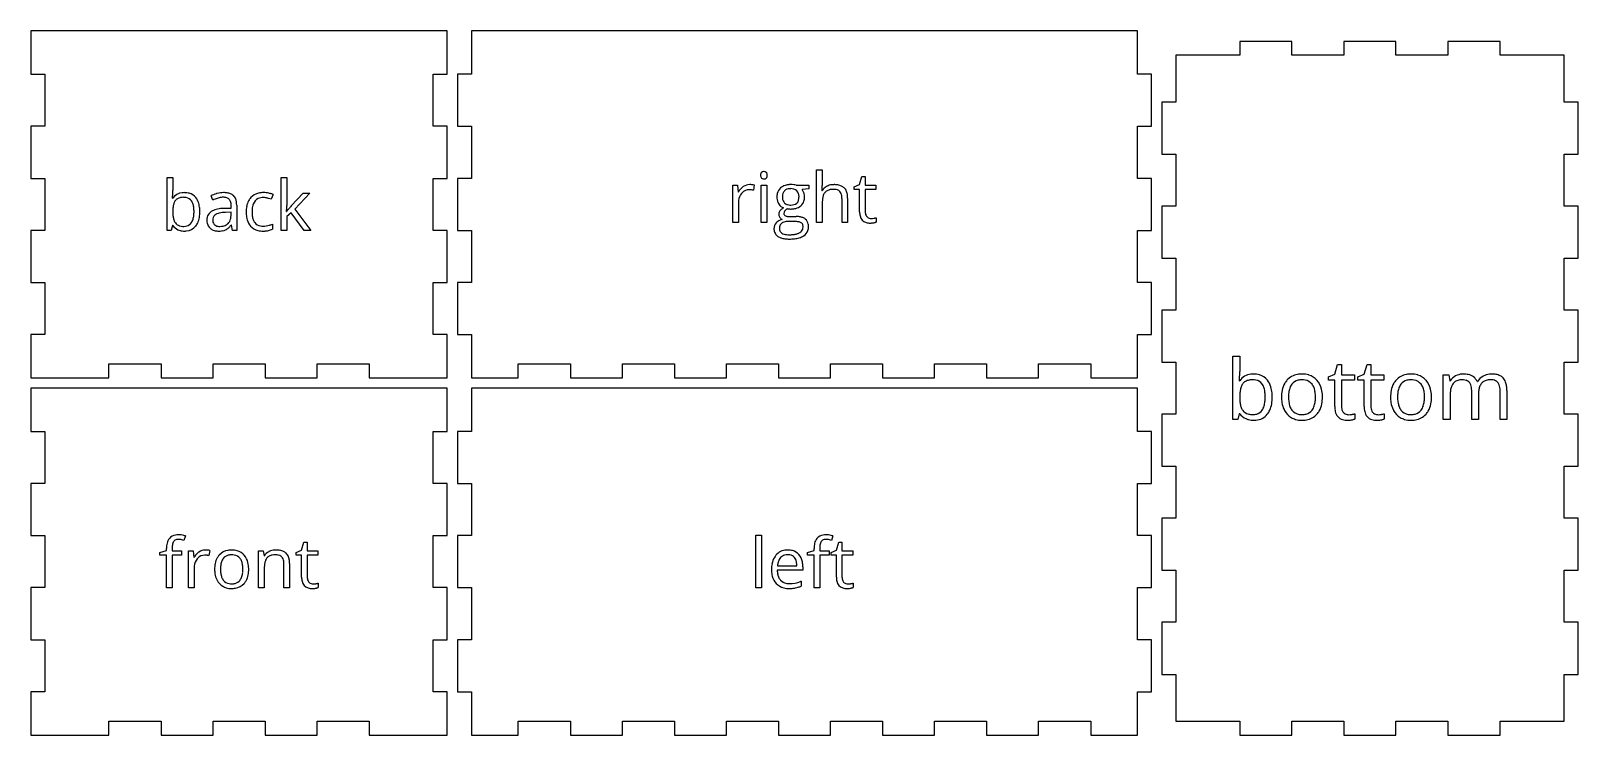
# Model space of a CAD drawing. Header units: millimetres. Extents: x 0 to 446, y 3 to 206.
import ezdxf

# ---------------------------------------------------------------- set-up
doc = ezdxf.new("R2010")
doc.units = ezdxf.units.MM

msp = doc.modelspace()

# ---------------------------------------------------------------- linework, layer by layer
at = {"layer": 'back_labelLayer'}
for p, q in [((39.27, 148.5), (39.27, 163.7)), ((39.27, 163.7), (40.89, 163.7)), ((40.89, 163.7), (40.89, 160)), ((72.17, 148.5), (72.17, 163.7)), ((72.17, 163.7), (73.77, 163.7)), ((73.77, 163.7), (73.77, 155.64)), ((40.81, 157.78), (40.89, 157.78)), ((52.42, 157.22), (51.92, 158.46)), ((69.79, 158.84), (69.29, 157.46)), ((75.05, 155.54), (78.51, 159.2)), ((80.43, 159.2), (76.09, 154.64)), ((78.51, 159.2), (80.43, 159.2)), ((55.91, 154.86), (57.72, 154.92)), ((57.69, 153.76), (56.06, 153.7)), ((57.69, 152.8), (57.69, 153.76)), ((57.72, 154.92), (57.72, 155.58)), ((59.31, 155.8), (59.31, 148.5)), ((73.69, 153.98), (73.77, 153.98)), ((74.99, 153.56), (73.77, 152.5)), ((73.77, 152.5), (73.77, 148.5)), ((78.77, 148.5), (74.99, 153.56)), ((76.09, 154.64), (80.73, 148.5)), ((40.43, 148.5), (39.27, 148.5)), ((40.77, 149.88), (40.43, 148.5)), ((40.89, 149.88), (40.77, 149.88)), ((57.78, 150.02), (57.71, 150.02)), ((58.11, 148.5), (57.78, 150.02)), ((59.31, 148.5), (58.11, 148.5)), ((69.63, 150.3), (69.63, 148.86)), ((73.77, 148.5), (72.17, 148.5)), ((80.73, 148.5), (78.77, 148.5))]:
    msp.add_line(p, q, dxfattribs=at)
for centre, radius, start, end in [((20.66, 159.37), 20.22, 355.4715, 355.653), ((16.5, 159.66), 24.39, 355.7239, 358.1259), ((7.09, 159.98), 33.8, 358.1123, 0.0484), ((43.91, 155.67), 3.69, 95.1835, 145.1109), ((46.01, 154.64), 5.07, 160.8926, 171.2334), ((43.85, 155.41), 2.78, 143.3382, 161.256), ((43.33, 155.75), 2.16, 120.1403, 142.4249), ((43.64, 155.17), 2.82, 100.4469, 119.6701), ((43.98, 153.47), 4.56, 89.5731, 100.7324), ((44.24, 153.84), 5.54, 89.8744, 96.8145), ((44.04, 154.27), 3.75, 78.6781, 90.375), ((44.3, 154.42), 4.95, 74.2393, 90.5624), ((44.36, 155.62), 2.36, 35.5408, 79.8011), ((44.62, 155.63), 3.71, 38.5631, 74.067), ((44.09, 155.43), 2.69, 32.7035, 35.5241), ((43.37, 155.02), 3.52, 15.7779, 32.0151), ((43.78, 154.97), 4.78, 16.4709, 38.4075), ((41.35, 154.21), 7.32, 5.1338, 16.7973), ((55.47, 151.88), 7.47, 106.3569, 118.335), ((57.18, 147.46), 10.86, 112.2122, 115.9641), ((56.11, 150.15), 7.97, 103.6226, 112.432), ((55.79, 150.9), 8.51, 104.5162, 106.549), ((55.56, 151.87), 7.51, 90.0715, 104.6521), ((55.49, 152.76), 5.28, 90.4485, 103.7666), ((55.46, 154.04), 4.01, 83.6506, 90.1753), ((55.59, 152.53), 6.85, 81.568, 90.3249), ((55.63, 155.38), 2.65, 70.5716, 83.9929), ((55.97, 156.32), 1.65, 42.7296, 71.038), ((55.98, 155.11), 4.24, 68.2273, 81.7494), ((55.83, 156.24), 1.81, 20.4094, 41.4479), ((54.83, 155.86), 2.88, 7.8273, 20.6042), ((56.53, 156.48), 2.76, 47.8683, 68.2934), ((53.07, 155.61), 4.66, 359.6933, 8.0036), ((56.62, 156.66), 2.57, 19.2331, 46.6741), ((55.13, 156.11), 4.16, 6.3379, 19.6815), ((52.93, 155.83), 6.38, 359.8027, 6.6584), ((67.88, 154.42), 5.78, 153.0875, 170.1051), ((66.7, 154.98), 4.47, 138.655, 152.6853), ((66.48, 155.14), 4.2, 101.4913, 138.3134), ((66.66, 155.21), 2.72, 114.4266, 161.6633), ((66.91, 154.37), 3.6, 88.7194, 112.5668), ((66.99, 153.04), 6.36, 89.5892, 102.1788), ((66.99, 154.37), 3.59, 87.675, 89.9749), ((67.02, 152.08), 7.32, 77.7702, 89.9475), ((66.93, 153.32), 4.65, 81.691, 87.5079), ((66.64, 151.29), 6.7, 77.2999, 81.7345), ((66.24, 149.41), 8.61, 74.7801, 77.4498), ((66.62, 150.76), 7.21, 68.3294, 74.8831), ((66.89, 151.32), 8.09, 74.6797, 77.9578), ((67.63, 154.03), 5.28, 70.0945, 74.7387), ((68.35, 155.98), 3.21, 63.5034, 70.1861), ((68.69, 156.69), 2.41, 62.9282, 63.1884), ((53.38, 153.87), 12.49, 177.6177, 180.0426), ((51.61, 153.82), 10.72, 179.7763, 185.7075), ((49.62, 154.06), 8.73, 171.0668, 177.8457), ((47.38, 153.38), 6.47, 185.5925, 194.2051), ((44.67, 152.68), 3.67, 193.943, 208.0218), ((43.17, 152.79), 3.72, 326.7105, 343.6662), ((41, 153.46), 5.99, 343.4171, 353.6369), ((41.04, 154.33), 5.95, 6.1649, 16.0397), ((37.43, 153.92), 9.58, 359.7681, 6.3095), ((37.72, 153.85), 9.29, 353.4935, 0.2206), ((42.5, 153.24), 6.14, 335.8306, 350.8255), ((39.19, 153.81), 9.5, 350.6563, 0.338), ((38.29, 153.88), 10.41, 359.8779, 5.4094), ((53.53, 151.57), 2.81, 115.4905, 182.3568), ((54.93, 149), 5.74, 101.3568, 117.0799), ((54.98, 151.45), 2.56, 171.2122, 180.2058), ((54.17, 151.61), 1.73, 120.9734, 172.418), ((54.58, 150.98), 2.49, 113.5886, 121.6805), ((55.18, 149.54), 4.05, 102.7996, 113.2433), ((56.06, 143.73), 11.13, 92.4696, 101.7065), ((55.91, 146.44), 7.23, 96.3545, 102.9953), ((56.45, 141.8), 11.9, 91.8565, 96.4478), ((56.38, 139.03), 15.83, 91.7164, 92.9096), ((54.93, 152.42), 2.71, 314.1892, 347.427), ((53.57, 152.76), 4.12, 346.9178, 0.2824), ((52.52, 152.8), 5.16, 359.8175, 359.9994), ((71, 153.84), 8.94, 169.8978, 180.3689), ((71.85, 153.77), 9.8, 179.9388, 183.9815), ((69.21, 153.54), 7.15, 183.5914, 196.3539), ((72.69, 153.83), 8.96, 174.531, 180.155), ((71.58, 153.76), 7.85, 179.7041, 188.0744), ((69.19, 154.22), 5.44, 160.1418, 175.1368), ((68.75, 153.35), 4.99, 187.9315, 200.3885), ((21.08, 157.67), 52.74, 356.0329, 356.6443), ((6.48, 158.65), 67.38, 356.0205, 356.0551), ((41.98, 156.45), 31.8, 356.6325, 357.491), ((54.56, 155.89), 19.21, 357.5042, 358.3307), ((62.97, 155.66), 10.8, 358.2739, 359.8927), ((81.6, 148.43), 9.6, 142.3234, 144.7075), ((86.71, 144.49), 16.05, 140.4331, 142.3366), ((93.37, 139.01), 24.68, 139.2799, 140.4703), ((101.07, 132.39), 34.83, 138.3418, 139.2877), ((43.81, 151.97), 3.59, 215.585, 245.8362), ((43.58, 152.12), 2.44, 208.5536, 217.5605), ((43.49, 152.09), 2.35, 218.169, 253.8047), ((44.08, 152.6), 4.28, 245.9802, 255.5456), ((43.93, 153.43), 3.77, 253.1382, 266.8483), ((44.22, 153.22), 4.92, 255.7755, 270.3185), ((44.05, 154.87), 5.21, 266.3776, 270.0511), ((44.09, 152.89), 3.23, 269.3869, 285.8631), ((44.26, 153.8), 5.5, 269.9226, 275.5482), ((44.52, 152.16), 3.84, 274.064, 321.4081), ((44.33, 152.03), 2.33, 286.0163, 326.8497), ((43.96, 152.61), 4.56, 321.3161, 335.5436), ((54.8, 151.43), 4.08, 179.5457, 192.6949), ((53.43, 151.09), 2.66, 192.0828, 227.4521), ((53.5, 151.19), 2.79, 227.7689, 237.805), ((53.74, 151.63), 3.29, 238.3273, 258.9184), ((54.74, 151.42), 2.32, 179.5266, 192.7787), ((53.95, 151.23), 1.51, 192.3264, 222.058), ((53.9, 151.2), 1.44, 222.5805, 229.2546), ((54.09, 151.45), 1.76, 229.7837, 254.2724), ((54.09, 153.28), 4.97, 258.672, 270.4048), ((54.36, 152.32), 2.68, 253.9397, 266.4534), ((54.13, 155.6), 7.3, 269.9539, 273.1491), ((54.44, 153.29), 3.65, 266.0782, 270.0591), ((54.48, 154.11), 4.46, 269.5792, 282.0414), ((54.25, 153.82), 5.51, 272.9335, 281.4139), ((54.6, 152.08), 3.74, 281.2979, 293.7314), ((54.8, 152.66), 2.98, 281.7121, 306.4594), ((54.87, 151.38), 2.99, 294.3933, 304.7372), ((54.95, 152.42), 2.71, 306.9881, 313.856), ((54.08, 152.51), 4.37, 304.8485, 314.8531), ((52.43, 154.19), 6.72, 314.7445, 321.7072), ((66.86, 152.82), 4.69, 196.0167, 221.1349), ((66.39, 152.47), 4.11, 221.7976, 256.802), ((67.22, 152.78), 3.36, 200.4184, 216.6393), ((66.58, 152.32), 2.57, 216.9695, 261.3103), ((66.87, 154.36), 6.06, 256.4244, 270.489), ((66.87, 153.64), 3.92, 260.1359, 270.2692), ((66.85, 156.51), 6.79, 270.2658, 286.2891), ((66.93, 157.19), 8.89, 269.9655, 272.8643), ((67.07, 155.11), 6.8, 272.598, 282.1879), ((67.54, 152.97), 4.61, 282.0344, 296.9455), ((66.44, 158.05), 8.38, 286.0461, 292.3654)]:
    msp.add_arc(centre, radius, start, end, dxfattribs=at)
at = {"layer": 'back_outsideCutPath'}
for p, q in [((0, 206), (0, 193.5)), ((120, 206), (0, 206)), ((120, 193.5), (120, 206)), ((0, 193.5), (4, 193.5)), ((4, 193.5), (4, 178.5)), ((116, 178.5), (116, 193.5)), ((116, 193.5), (120, 193.5)), ((4, 178.5), (0, 178.5)), ((0, 178.5), (0, 163.5)), ((120, 178.5), (116, 178.5)), ((120, 163.5), (120, 178.5)), ((0, 163.5), (4, 163.5)), ((4, 163.5), (4, 148.5)), ((116, 148.5), (116, 163.5)), ((116, 163.5), (120, 163.5)), ((4, 148.5), (0, 148.5)), ((0, 148.5), (0, 133.5)), ((120, 148.5), (116, 148.5)), ((120, 133.5), (120, 148.5)), ((0, 133.5), (4, 133.5)), ((4, 133.5), (4, 118.5)), ((116, 118.5), (116, 133.5)), ((116, 133.5), (120, 133.5)), ((4, 118.5), (0, 118.5)), ((0, 118.5), (0, 106)), ((120, 118.5), (116, 118.5)), ((120, 106), (120, 118.5)), ((22.5, 106), (22.5, 110)), ((22.5, 110), (37.5, 110)), ((37.5, 110), (37.5, 106)), ((52.5, 106), (52.5, 110)), ((52.5, 110), (67.5, 110)), ((67.5, 110), (67.5, 106)), ((82.5, 106), (82.5, 110)), ((82.5, 110), (97.5, 110)), ((97.5, 110), (97.5, 106)), ((0, 106), (22.5, 106)), ((37.5, 106), (52.5, 106)), ((67.5, 106), (82.5, 106)), ((97.5, 106), (112.5, 106)), ((112.5, 106), (120, 106))]:
    msp.add_line(p, q, dxfattribs=at)
at = {"layer": 'bottom_labelLayer'}
for p, q in [((346.52, 94), (346.52, 112.23)), ((346.52, 112.23), (348.46, 112.23)), ((348.46, 112.23), (348.46, 107.8)), ((374.02, 106.27), (375.86, 107.08)), ((375.86, 107.08), (376.68, 109.82)), ((376.68, 109.82), (377.81, 109.82)), ((377.81, 109.82), (377.81, 106.84)), ((382.5, 106.27), (384.34, 107.08)), ((384.34, 107.08), (385.16, 109.82)), ((385.16, 109.82), (386.28, 109.82)), ((386.28, 109.82), (386.28, 106.84)), ((348.37, 105.13), (348.46, 105.13)), ((374.02, 105.33), (374.02, 106.27)), ((375.86, 105.33), (374.02, 105.33)), ((375.86, 97.69), (375.86, 105.33)), ((377.81, 106.84), (381.54, 106.84)), ((381.54, 105.33), (377.81, 105.33)), ((377.81, 105.33), (377.81, 97.77)), ((381.54, 106.84), (381.54, 105.33)), ((382.5, 105.33), (382.5, 106.27)), ((384.34, 105.33), (382.5, 105.33)), ((384.34, 97.69), (384.34, 105.33)), ((386.28, 106.84), (390.01, 106.84)), ((390.01, 105.33), (386.28, 105.33)), ((386.28, 105.33), (386.28, 97.77)), ((390.01, 106.84), (390.01, 105.33)), ((407.16, 94), (407.16, 106.84)), ((407.16, 106.84), (408.75, 106.84)), ((408.75, 106.84), (409.06, 105.09)), ((409.06, 105.09), (409.16, 105.09)), ((416.89, 104.9), (416.98, 104.9)), ((409.11, 100.74), (409.11, 94)), ((415.34, 94), (415.34, 102.36)), ((417.29, 101.17), (417.29, 94)), ((423.54, 94), (423.54, 102.36)), ((425.48, 102.38), (425.48, 94)), ((347.91, 94), (346.52, 94)), ((348.32, 95.65), (347.91, 94)), ((348.46, 95.65), (348.32, 95.65)), ((381.63, 95.61), (381.63, 94.12)), ((390.1, 95.61), (390.1, 94.12)), ((409.11, 94), (407.16, 94)), ((417.29, 94), (415.34, 94)), ((425.48, 94), (423.54, 94))]:
    msp.add_line(p, q, dxfattribs=at)
for centre, radius, start, end in [((307.91, 107.77), 40.56, 358.1123, 0.0484), ((352.48, 100.41), 6.64, 89.8743, 96.8145), ((352.55, 101.11), 5.95, 74.2393, 90.5624), ((366.41, 99.52), 7.56, 89.7326, 100.076), ((366.51, 100.54), 6.54, 73.5223, 90.5692), ((397.85, 99.52), 7.56, 89.7326, 100.076), ((397.95, 100.54), 6.54, 73.5223, 90.5692), ((412.84, 102.45), 4.62, 93.8343, 117.5072), ((412.95, 101.5), 5.58, 89.9662, 94.2832), ((413.01, 100.71), 6.37, 77.5572, 90.5513), ((420.96, 102.14), 4.92, 95.8635, 117.9693), ((421.12, 100.94), 6.14, 89.9197, 96.2618), ((421.18, 100.32), 6.76, 79.9361, 90.3804), ((324.13, 107.05), 24.32, 355.4717, 355.6528), ((319.19, 107.39), 29.26, 355.7239, 358.1259), ((352.09, 102.6), 4.42, 95.1835, 145.1109), ((354.61, 101.37), 6.08, 160.8926, 171.2334), ((352.01, 102.3), 3.33, 143.3382, 161.256), ((351.39, 102.71), 2.59, 120.1403, 142.4249), ((351.77, 102), 3.38, 100.4469, 119.6701), ((352.17, 99.96), 5.47, 89.5731, 100.7324), ((352.24, 100.93), 4.5, 78.6781, 90.3749), ((352.63, 102.55), 2.84, 35.5408, 79.8011), ((352.95, 102.55), 4.45, 38.5631, 74.067), ((352.31, 102.32), 3.23, 32.7034, 35.5243), ((351.44, 101.82), 4.23, 15.7779, 32.0151), ((348.65, 101), 7.14, 6.1649, 16.0396), ((351.94, 101.77), 5.73, 16.4709, 38.4075), ((349.02, 100.85), 8.79, 5.1338, 16.7973), ((367.18, 101.18), 6.6, 150.7112, 169.4695), ((366.09, 101.74), 5.37, 138.1759, 150.2288), ((365.9, 101.88), 5.15, 99.1759, 137.9833), ((369.09, 100.95), 6.53, 162.0653, 173.1675), ((366.71, 101.75), 4.02, 142.9026, 162.375), ((365.95, 102.28), 3.1, 103.4685, 142.3119), ((366.34, 100.8), 4.63, 89.4806, 103.8805), ((366.41, 100.52), 4.91, 79.3454, 90.3175), ((366.78, 102.19), 3.2, 37.9578, 80.4006), ((366.89, 101.93), 5.09, 41.1446, 73.2134), ((366.13, 101.72), 4.01, 20.0257, 37.4351), ((364.15, 100.99), 6.12, 7.744, 20.069), ((366.16, 101.31), 6.06, 13.5014, 41.0703), ((363.33, 100.57), 8.98, 1.1277, 13.88), ((398.62, 101.18), 6.6, 150.7112, 169.4695), ((397.53, 101.74), 5.37, 138.1759, 150.2288), ((397.35, 101.88), 5.15, 99.1759, 137.9833), ((400.53, 100.95), 6.53, 162.0653, 173.1675), ((398.15, 101.75), 4.02, 142.9026, 162.375), ((397.39, 102.28), 3.1, 103.4685, 142.3119), ((397.78, 100.8), 4.63, 89.4806, 103.8805), ((397.85, 100.52), 4.91, 79.3454, 90.3175), ((398.22, 102.19), 3.2, 37.9578, 80.4006), ((398.33, 101.93), 5.09, 41.1446, 73.2134), ((397.57, 101.72), 4.01, 20.0257, 37.4351), ((395.59, 100.99), 6.12, 7.744, 20.069), ((397.6, 101.31), 6.06, 13.5014, 41.0703), ((394.77, 100.57), 8.98, 1.1277, 13.88), ((412.45, 103.15), 3.82, 117.121, 149.5424), ((414.95, 101.53), 5.79, 161.0235, 171.4469), ((412.57, 102.37), 3.26, 143.077, 161.3914), ((411.98, 102.77), 2.55, 123.702, 142.3022), ((412.23, 102.33), 3.06, 101.1547, 123.0656), ((412.6, 100.59), 4.83, 89.5573, 101.4832), ((412.64, 100.87), 4.56, 85.5238, 90.0793), ((412.77, 102.19), 3.23, 72.3601, 85.9562), ((413.15, 103.32), 2.04, 41.0611, 72.8994), ((413.61, 103.25), 3.76, 52.7027, 78.0054), ((412.89, 103.15), 2.35, 20.7071, 40.0217), ((411.72, 102.7), 3.6, 7.9865, 20.795), ((409.6, 102.39), 5.74, 359.6948, 8.1471), ((413.82, 103.64), 3.32, 22.2098, 51.4971), ((420.51, 102.88), 4.06, 119.4042, 150.1829), ((422.6, 101.67), 5.28, 160.8732, 172.5273), ((420.65, 102.36), 3.21, 140.9765, 161.17), ((420.14, 102.74), 2.58, 122.3597, 140.2884), ((420.96, 102.19), 4.88, 118.2584, 120.063), ((420.42, 102.23), 3.16, 101.0032, 121.7841), ((420.8, 100.42), 5.01, 89.5621, 101.2962), ((420.85, 100.91), 4.52, 85.8145, 90.0686), ((420.96, 102.19), 3.23, 72.6396, 86.2568), ((421.33, 103.31), 2.05, 41.0408, 73.1793), ((421.63, 102.76), 4.28, 62.9723, 80.1665), ((421.08, 103.15), 2.35, 20.7071, 40.0217), ((419.91, 102.7), 3.6, 7.9865, 20.795), ((417.8, 102.39), 5.74, 359.6948, 8.1471), ((422.1, 103.72), 3.21, 44.229, 62.6229), ((421.96, 103.66), 3.35, 19.5612, 43.3161), ((419.92, 102.9), 5.52, 7.5042, 19.9645), ((416.56, 102.42), 8.92, 359.7107, 7.6907), ((363.45, 100.45), 14.99, 177.6176, 180.0426), ((361.33, 100.38), 12.86, 179.7763, 185.7075), ((358.95, 100.67), 10.47, 171.0668, 177.8457), ((356.26, 99.86), 7.76, 185.5925, 194.2051), ((348.6, 99.95), 7.19, 343.4171, 353.6369), ((344.32, 100.5), 11.49, 359.7681, 6.3095), ((344.67, 100.41), 11.15, 353.4935, 0.2205), ((350.4, 99.69), 7.37, 335.8306, 350.8255), ((346.42, 100.37), 11.41, 350.6563, 0.338), ((345.34, 100.46), 12.49, 359.8779, 5.4094), ((370.61, 100.5), 10.1, 169.2443, 180.3881), ((370.24, 100.4), 9.73, 179.7745, 189.0933), ((367.74, 99.97), 7.2, 188.9103, 205.3171), ((372.81, 100.48), 10.28, 173.0086, 180.2464), ((372.38, 100.38), 9.85, 179.706, 187.9161), ((368.77, 99.86), 6.2, 187.7639, 200.0977), ((363.58, 99.97), 6.69, 342.3616, 353.7538), ((360.59, 100.48), 9.71, 359.7076, 7.8973), ((360.05, 100.4), 10.25, 353.5363, 0.2014), ((365.65, 99.69), 6.6, 330.2507, 349.4116), ((362.26, 100.37), 10.05, 349.1762, 0.3863), ((360.89, 100.44), 11.42, 359.9919, 1.5419), ((402.05, 100.5), 10.1, 169.2443, 180.3881), ((401.68, 100.4), 9.73, 179.7745, 189.0933), ((399.18, 99.97), 7.2, 188.9103, 205.3171), ((404.25, 100.48), 10.28, 173.0086, 180.2464), ((403.82, 100.38), 9.85, 179.706, 187.9161), ((400.21, 99.86), 6.2, 187.7639, 200.0977), ((395.02, 99.97), 6.69, 342.3616, 353.7538), ((392.03, 100.48), 9.71, 359.7076, 7.8973), ((391.49, 100.4), 10.25, 353.5363, 0.2014), ((397.09, 99.69), 6.6, 330.2507, 349.4116), ((393.71, 100.37), 10.05, 349.1762, 0.3863), ((392.34, 100.44), 11.42, 359.9919, 1.5419), ((422.65, 100.74), 13.54, 178.0976, 180.0253), ((418.89, 100.91), 9.77, 171.3042, 178.3502), ((425.84, 101.22), 8.55, 172.3776, 180.183), ((428.12, 101.17), 10.83, 179.8944, 180.0001), ((351.97, 98.16), 4.31, 215.585, 245.8362), ((353.01, 99.02), 4.41, 193.943, 208.0218), ((351.69, 98.35), 2.93, 208.5536, 217.5606), ((351.59, 98.3), 2.82, 218.169, 253.8047), ((352.29, 98.92), 5.13, 245.9802, 255.5456), ((352.11, 99.92), 4.52, 253.1383, 266.8483), ((352.46, 99.67), 5.9, 255.7755, 270.3185), ((352.26, 101.65), 6.25, 266.3776, 270.0511), ((352.3, 99.27), 3.88, 269.3869, 285.8631), ((352.5, 100.36), 6.6, 269.9226, 275.5481), ((352.82, 98.39), 4.61, 274.064, 321.4081), ((352.59, 98.23), 2.8, 286.0163, 326.8497), ((351.2, 99.15), 4.47, 326.7105, 343.6662), ((352.15, 98.94), 5.47, 321.3161, 335.5436), ((367, 99.66), 6.39, 205.656, 208.4462), ((366.04, 99.07), 5.27, 207.7947, 238.6758), ((366.77, 99.14), 4.08, 200.0846, 216.9132), ((366.11, 99.21), 5.42, 238.8116, 253.2428), ((366.05, 98.62), 3.19, 217.301, 261.7099), ((366.31, 100.01), 6.25, 253.5437, 270.4183), ((366.39, 100.23), 4.83, 260.5033, 270.2477), ((366.39, 101.32), 7.55, 269.7503, 279.8033), ((366.45, 99.91), 4.52, 269.4482, 284.7256), ((366.81, 98.59), 3.14, 284.5662, 322.6334), ((366.88, 99), 5.19, 278.8959, 317.9979), ((365.97, 99.19), 4.18, 323.0089, 342.639), ((366.69, 99.15), 5.43, 318.144, 329.7566), ((381.98, 97.62), 6.11, 179.3551, 192.8478), ((378.91, 96.79), 2.94, 190.3818, 253.8772), ((381.73, 97.75), 3.92, 179.6417, 189.7506), ((380.34, 97.5), 2.51, 189.5479, 205.7874), ((379.77, 97.24), 1.89, 206.1294, 221.4084), ((379.51, 98.85), 5.08, 253.7848, 270.8852), ((379.71, 97.19), 1.81, 221.5949, 262.3505), ((379.86, 97.97), 2.6, 261.3266, 270.1913), ((379.59, 98.75), 4.99, 270.0031, 270.7604), ((379.56, 99.83), 6.06, 270.8932, 275.5484), ((379.88, 101.76), 6.39, 269.8804, 278.3028), ((379.34, 102.19), 8.43, 275.526, 279.2939), ((379.54, 101.05), 7.28, 279.1863, 280.1142), ((379.95, 101.26), 5.89, 278.4155, 279.0082), ((379.86, 99.28), 5.48, 280.007, 283.3735), ((379.23, 105.84), 10.52, 278.959, 280.5104), ((380.35, 97.24), 3.38, 283.3069, 288.1199), ((379.91, 102.18), 6.79, 280.4848, 282.6268), ((380.51, 99.52), 4.07, 282.5877, 285.5794), ((380.81, 95.85), 1.91, 287.9888, 295.3048), ((380.81, 98.41), 2.93, 285.7245, 286.256), ((390.45, 97.62), 6.11, 179.3551, 192.8478), ((387.38, 96.79), 2.94, 190.3818, 253.8772), ((390.2, 97.75), 3.92, 179.6417, 189.7506), ((388.82, 97.5), 2.51, 189.5479, 205.7874), ((388.25, 97.24), 1.89, 206.1294, 221.4084), ((387.98, 98.85), 5.08, 253.7848, 270.8852), ((388.18, 97.19), 1.81, 221.5949, 262.3505), ((388.34, 97.97), 2.6, 261.3266, 270.1913), ((388.06, 98.75), 4.99, 270.0031, 270.7604), ((388.03, 99.83), 6.06, 270.8932, 275.5484), ((388.36, 101.76), 6.39, 269.8804, 278.3028), ((387.81, 102.19), 8.43, 275.526, 279.2939), ((388.01, 101.05), 7.28, 279.1863, 280.1142), ((388.42, 101.26), 5.89, 278.4155, 279.0082), ((388.33, 99.28), 5.48, 280.007, 283.3735), ((387.7, 105.84), 10.52, 278.959, 280.5104), ((388.82, 97.24), 3.38, 283.3069, 288.1199), ((388.38, 102.18), 6.79, 280.4848, 282.6268), ((388.98, 99.52), 4.07, 282.5877, 285.5794), ((389.28, 95.85), 1.91, 287.9888, 295.3048), ((389.28, 98.41), 2.93, 285.7245, 286.256), ((398.44, 99.66), 6.39, 205.656, 208.4462), ((397.48, 99.07), 5.27, 207.7947, 238.6758), ((398.22, 99.14), 4.08, 200.0846, 216.9132), ((397.55, 99.21), 5.42, 238.8116, 253.2428), ((397.49, 98.62), 3.19, 217.301, 261.7099), ((397.76, 100.01), 6.25, 253.5437, 270.4183), ((397.83, 100.23), 4.83, 260.5033, 270.2477), ((397.83, 101.32), 7.55, 269.7503, 279.8033), ((397.89, 99.91), 4.52, 269.4482, 284.7256), ((398.25, 98.59), 3.14, 284.5662, 322.6334), ((398.32, 99), 5.19, 278.8959, 317.9979), ((397.41, 99.19), 4.18, 323.0089, 342.639), ((398.13, 99.15), 5.43, 318.144, 329.7566)]:
    msp.add_arc(centre, radius, start, end, dxfattribs=at)
at = {"layer": 'bottom_outsideCutPath'}
for p, q in [((363.5, 203), (348.5, 203)), ((348.5, 203), (348.5, 199)), ((363.5, 199), (363.5, 203)), ((393.5, 203), (378.5, 203)), ((378.5, 203), (378.5, 199)), ((393.5, 199), (393.5, 203)), ((423.5, 203), (408.5, 203)), ((408.5, 203), (408.5, 199)), ((423.5, 199), (423.5, 203)), ((330, 199), (330, 185.5)), ((333.5, 199), (330, 199)), ((348.5, 199), (333.5, 199)), ((378.5, 199), (363.5, 199)), ((408.5, 199), (393.5, 199)), ((442, 199), (423.5, 199)), ((442, 185.5), (442, 199)), ((330, 185.5), (326, 185.5)), ((326, 185.5), (326, 170.5)), ((446, 185.5), (442, 185.5)), ((446, 170.5), (446, 185.5)), ((326, 170.5), (330, 170.5)), ((330, 170.5), (330, 155.5)), ((442, 155.5), (442, 170.5)), ((442, 170.5), (446, 170.5)), ((330, 155.5), (326, 155.5)), ((326, 155.5), (326, 140.5)), ((446, 155.5), (442, 155.5)), ((446, 140.5), (446, 155.5)), ((326, 140.5), (330, 140.5)), ((330, 140.5), (330, 125.5)), ((442, 125.5), (442, 140.5)), ((442, 140.5), (446, 140.5)), ((330, 125.5), (326, 125.5)), ((326, 125.5), (326, 110.5)), ((446, 125.5), (442, 125.5)), ((446, 110.5), (446, 125.5)), ((326, 110.5), (330, 110.5)), ((330, 110.5), (330, 95.5)), ((442, 95.5), (442, 110.5)), ((442, 110.5), (446, 110.5)), ((330, 95.5), (326, 95.5)), ((326, 95.5), (326, 80.5)), ((446, 95.5), (442, 95.5)), ((446, 80.5), (446, 95.5)), ((326, 80.5), (330, 80.5)), ((330, 80.5), (330, 65.5)), ((442, 65.5), (442, 80.5)), ((442, 80.5), (446, 80.5)), ((330, 65.5), (326, 65.5)), ((326, 65.5), (326, 50.5)), ((446, 65.5), (442, 65.5)), ((446, 50.5), (446, 65.5)), ((326, 50.5), (330, 50.5)), ((330, 50.5), (330, 35.5)), ((442, 35.5), (442, 50.5)), ((442, 50.5), (446, 50.5)), ((330, 35.5), (326, 35.5)), ((326, 35.5), (326, 20.5)), ((446, 35.5), (442, 35.5)), ((446, 20.5), (446, 35.5)), ((326, 20.5), (330, 20.5)), ((330, 20.5), (330, 7)), ((442, 7), (442, 20.5)), ((442, 20.5), (446, 20.5)), ((330, 7), (348.5, 7)), ((348.5, 7), (348.5, 3)), ((363.5, 3), (363.5, 7)), ((363.5, 7), (378.5, 7)), ((378.5, 7), (378.5, 3)), ((393.5, 3), (393.5, 7)), ((393.5, 7), (408.5, 7)), ((408.5, 7), (408.5, 3)), ((423.5, 3), (423.5, 7)), ((423.5, 7), (438.5, 7)), ((438.5, 7), (442, 7)), ((348.5, 3), (363.5, 3)), ((378.5, 3), (393.5, 3)), ((408.5, 3), (423.5, 3))]:
    msp.add_line(p, q, dxfattribs=at)
at = {"layer": 'front_labelLayer'}
for p, q in [((44.53, 60.41), (44.11, 59.11)), ((78.02, 56.34), (78.71, 58.63)), ((78.71, 58.63), (79.64, 58.63)), ((79.64, 58.63), (79.64, 56.15)), ((37.17, 55.62), (39.09, 56.21)), ((37.17, 54.89), (37.17, 55.62)), ((39.09, 54.89), (37.17, 54.89)), ((39.09, 56.21), (39.09, 56.8)), ((39.09, 45.45), (39.09, 54.89)), ((40.71, 56.84), (40.71, 56.15)), ((40.71, 56.15), (43.43, 56.15)), ((43.43, 54.89), (40.71, 54.89)), ((40.71, 54.89), (40.71, 45.45)), ((43.43, 56.15), (43.43, 54.89)), ((45.39, 45.45), (45.39, 56.15)), ((45.39, 56.15), (46.72, 56.15)), ((46.72, 56.15), (46.91, 54.17)), ((46.91, 54.17), (46.99, 54.17)), ((51.55, 56.23), (51.32, 54.72)), ((65.63, 45.45), (65.63, 56.15)), ((65.63, 56.15), (66.95, 56.15)), ((66.95, 56.15), (67.21, 54.68)), ((67.21, 54.68), (67.29, 54.68)), ((76.49, 55.67), (78.02, 56.34)), ((76.49, 54.89), (76.49, 55.67)), ((78.02, 54.89), (76.49, 54.89)), ((78.02, 48.52), (78.02, 54.89)), ((79.64, 56.15), (82.75, 56.15)), ((82.75, 54.89), (79.64, 54.89)), ((79.64, 54.89), (79.64, 48.59)), ((82.75, 56.15), (82.75, 54.89)), ((47.01, 51.19), (47.01, 45.45)), ((67.25, 51.06), (67.25, 45.45)), ((72.95, 45.45), (72.95, 52.37)), ((74.58, 52.43), (74.58, 45.45)), ((40.71, 45.45), (39.09, 45.45)), ((47.01, 45.45), (45.39, 45.45)), ((67.25, 45.45), (65.63, 45.45)), ((74.58, 45.45), (72.95, 45.45)), ((82.83, 46.78), (82.83, 45.54))]:
    msp.add_line(p, q, dxfattribs=at)
for centre, radius, start, end in [((45.66, 56.88), 6.57, 167.5776, 180.6587), ((42.57, 57.6), 3.4, 141.7434, 168.2322), ((42.06, 57.86), 2.84, 98.2552, 139.6203), ((44.05, 57.27), 3.31, 161.8438, 171.7847), ((42.69, 57.73), 1.88, 145.0689, 162.1802), ((42.29, 57.98), 1.4, 102.7677, 144.338), ((42.51, 55.82), 4.93, 89.6697, 99.9314), ((42.49, 57.23), 2.19, 89.4859, 103.4197), ((42.49, 55.93), 3.49, 83.076, 89.7927), ((42.51, 55.53), 5.22, 81.5641, 89.7018), ((42.28, 54.21), 5.21, 76.5183, 83.0217), ((42.14, 52.97), 7.81, 75.974, 81.6565), ((41.67, 51.62), 7.87, 71.9613, 76.5919), ((41.51, 50.36), 10.49, 73.2964, 76.0946), ((46.27, 56.94), 5.56, 171.6528, 178.4383), ((48.36, 56.85), 7.65, 178.1974, 180.0232), ((51.76, 51.48), 5.47, 139.4139, 150.6033), ((50.72, 51.38), 3.7, 138.9576, 174.5422), ((50.78, 52.32), 4.18, 124.2322, 139.4161), ((50.82, 51.29), 3.84, 135.6209, 138.8378), ((50.13, 52.06), 2.81, 89.6335, 137.0881), ((50.25, 53.11), 3.23, 89.6797, 124.4406), ((50.15, 51.07), 3.8, 87.3437, 89.966), ((50.29, 48.9), 7.44, 84.9923, 90.1281), ((50.08, 49.9), 4.98, 81.5884, 87.1916), ((49.77, 47.75), 7.14, 77.4454, 81.636), ((50.46, 50.91), 5.43, 78.4892, 85.0266), ((58.51, 51.43), 5.5, 150.7112, 169.4695), ((57.6, 51.9), 4.48, 138.176, 150.2287), ((57.45, 52.01), 4.29, 99.1759, 137.9833), ((58.12, 51.9), 3.35, 142.9026, 162.375), ((57.49, 52.34), 2.58, 103.4685, 142.3119), ((57.87, 50.05), 6.3, 89.7326, 100.076), ((57.81, 51.11), 3.86, 89.4806, 103.8805), ((57.87, 50.88), 4.09, 79.3454, 90.3175), ((57.95, 50.9), 5.45, 73.5223, 90.5692), ((58.18, 52.27), 2.67, 37.9578, 80.4006), ((58.27, 52.06), 4.24, 41.1446, 73.2134), ((57.63, 51.88), 3.34, 20.0257, 37.4351), ((57.66, 51.53), 5.05, 13.5014, 41.0703), ((70.06, 52.93), 3.28, 116.9443, 147.6526), ((70.07, 52.36), 2.65, 140.1519, 160.3147), ((69.76, 52.57), 2.29, 118.5439, 139.1927), ((70.4, 52.36), 3.95, 115.8072, 117.6068), ((70.11, 51.88), 3.05, 100.1176, 118.1603), ((70.58, 51.95), 4.39, 94.3227, 115.5454), ((70.46, 50.06), 4.91, 89.5933, 100.3718), ((70.68, 51.04), 5.31, 89.9579, 94.7109), ((70.5, 50.67), 4.3, 84.0197, 90.1511), ((70.73, 49.94), 6.4, 80.5586, 90.3538), ((70.67, 52.05), 2.9, 71.0828, 84.3691), ((71.03, 53.07), 1.83, 43.3791, 71.5386), ((71.13, 52.26), 4.05, 65.1094, 80.7638), ((70.93, 53.02), 1.93, 22.7025, 42.342), ((70.07, 52.67), 2.86, 8.4931, 22.658), ((71.6, 53.3), 2.91, 46.5585, 64.8782), ((71.63, 53.41), 2.81, 19.3849, 45.5997), ((70.01, 52.8), 4.55, 6.9634, 19.8363), ((51.93, 51.2), 4.92, 173.6908, 180.0883), ((61.37, 50.86), 8.42, 169.2443, 180.3881), ((61.06, 50.78), 8.11, 179.7745, 189.0933), ((58.98, 50.42), 6, 188.9103, 205.3171), ((63.2, 50.84), 8.57, 173.0086, 180.2464), ((62.84, 50.77), 8.21, 179.706, 187.9161), ((60.1, 51.24), 5.44, 162.0653, 173.1675), ((59.83, 50.33), 5.17, 187.7639, 200.0977), ((55.98, 51.27), 5.1, 7.744, 20.069), ((55.51, 50.42), 5.58, 342.3616, 353.7537), ((53.02, 50.85), 8.09, 359.7076, 7.8973), ((52.57, 50.78), 8.54, 353.5363, 0.2014), ((57.23, 50.19), 5.5, 330.2507, 349.4116), ((55.3, 50.92), 7.48, 1.1277, 13.88), ((54.41, 50.75), 8.37, 349.1762, 0.3863), ((53.27, 50.81), 9.51, 359.9919, 1.5419), ((77.64, 51.07), 10.39, 178.081, 180.0237), ((74.91, 51.19), 7.66, 171.1766, 178.3218), ((71.91, 51.67), 4.61, 159.9534, 171.3801), ((68.37, 52.4), 4.58, 359.6714, 8.6877), ((67.5, 52.46), 7.07, 359.7631, 7.2116), ((58.36, 50.17), 5.33, 205.656, 208.4461), ((57.56, 49.67), 4.39, 207.7947, 238.6758), ((58.17, 49.73), 3.4, 200.0846, 216.9132), ((57.62, 49.79), 4.51, 238.8115, 253.2428), ((57.57, 49.29), 2.66, 217.301, 261.7099), ((57.79, 50.46), 5.21, 253.5437, 270.4182), ((57.85, 50.63), 4.03, 260.5033, 270.2477), ((57.85, 51.55), 6.29, 269.7503, 279.8033), ((57.9, 50.37), 3.77, 269.4482, 284.7256), ((58.2, 49.27), 2.62, 284.5662, 322.6334), ((58.26, 49.61), 4.32, 278.8959, 317.9979), ((57.5, 49.77), 3.48, 323.0089, 342.6391), ((58.1, 49.74), 4.52, 318.144, 329.7566), ((83.12, 48.47), 5.1, 179.3551, 192.8478), ((80.56, 47.77), 2.45, 190.3818, 253.8772), ((82.91, 48.57), 3.26, 179.6417, 189.7506), ((81.76, 48.37), 2.09, 189.548, 205.7873), ((81.28, 48.15), 1.57, 206.1294, 221.4084), ((81.06, 49.48), 4.23, 253.7848, 270.8853), ((81.23, 48.11), 1.51, 221.5949, 262.3505), ((81.36, 48.76), 2.17, 261.3266, 270.1913), ((81.13, 49.41), 4.16, 270.0034, 270.7606), ((81.1, 50.3), 5.05, 270.8932, 275.5484), ((81.37, 51.91), 5.32, 269.8803, 278.3028), ((80.92, 52.27), 7.03, 275.526, 279.294), ((81.08, 51.32), 6.06, 279.1862, 280.1143), ((81.42, 51.51), 4.91, 278.4159, 279.0077), ((81.35, 49.84), 4.56, 280.007, 283.3735), ((80.83, 55.32), 8.77, 278.959, 280.5104), ((81.76, 48.15), 2.82, 283.307, 288.1198), ((81.4, 52.26), 5.66, 280.4848, 282.6268), ((81.9, 50.04), 3.39, 282.5876, 285.5795), ((82.15, 46.99), 1.59, 287.9888, 295.3048), ((82.15, 49.12), 2.43, 285.7232, 286.2567)]:
    msp.add_arc(centre, radius, start, end, dxfattribs=at)
at = {"layer": 'front_outsideCutPath'}
for p, q in [((0, 103), (0, 90.5)), ((120, 103), (0, 103)), ((120, 90.5), (120, 103)), ((0, 90.5), (4, 90.5)), ((4, 90.5), (4, 75.5)), ((116, 75.5), (116, 90.5)), ((116, 90.5), (120, 90.5)), ((4, 75.5), (0, 75.5)), ((0, 75.5), (0, 60.5)), ((120, 75.5), (116, 75.5)), ((120, 60.5), (120, 75.5)), ((0, 60.5), (4, 60.5)), ((4, 60.5), (4, 45.5)), ((116, 45.5), (116, 60.5)), ((116, 60.5), (120, 60.5)), ((4, 45.5), (0, 45.5)), ((0, 45.5), (0, 30.5)), ((120, 45.5), (116, 45.5)), ((120, 30.5), (120, 45.5)), ((0, 30.5), (4, 30.5)), ((4, 30.5), (4, 15.5)), ((116, 15.5), (116, 30.5)), ((116, 30.5), (120, 30.5)), ((4, 15.5), (0, 15.5)), ((0, 15.5), (0, 3)), ((120, 15.5), (116, 15.5)), ((120, 3), (120, 15.5)), ((22.5, 3), (22.5, 7)), ((22.5, 7), (37.5, 7)), ((37.5, 7), (37.5, 3)), ((52.5, 3), (52.5, 7)), ((52.5, 7), (67.5, 7)), ((67.5, 7), (67.5, 3)), ((82.5, 3), (82.5, 7)), ((82.5, 7), (97.5, 7)), ((97.5, 7), (97.5, 3)), ((0, 3), (22.5, 3)), ((37.5, 3), (52.5, 3)), ((67.5, 3), (82.5, 3)), ((97.5, 3), (112.5, 3)), ((112.5, 3), (120, 3))]:
    msp.add_line(p, q, dxfattribs=at)
at = {"layer": 'left_labelLayer'}
for p, q in [((209.01, 45.45), (209.01, 60.64)), ((209.01, 60.64), (210.63, 60.64)), ((210.63, 60.64), (210.63, 45.45)), ((231.21, 60.41), (230.79, 59.11)), ((232.18, 56.34), (232.87, 58.63)), ((232.87, 58.63), (233.81, 58.63)), ((233.81, 58.63), (233.81, 56.15)), ((223.85, 55.62), (225.77, 56.21)), ((223.85, 54.89), (223.85, 55.62)), ((225.77, 54.89), (223.85, 54.89)), ((225.77, 56.21), (225.77, 56.8)), ((225.77, 45.45), (225.77, 54.89)), ((227.39, 56.84), (227.39, 56.15)), ((227.39, 56.15), (230.11, 56.15)), ((230.11, 54.89), (227.39, 54.89)), ((227.39, 54.89), (227.39, 45.45)), ((230.11, 56.15), (230.11, 54.89)), ((230.65, 55.67), (232.18, 56.34)), ((230.65, 54.89), (230.65, 55.67)), ((232.18, 54.89), (230.65, 54.89)), ((232.18, 48.52), (232.18, 54.89)), ((233.81, 56.15), (236.91, 56.15)), ((236.91, 54.89), (233.81, 54.89)), ((233.81, 54.89), (233.81, 48.59)), ((236.91, 56.15), (236.91, 54.89)), ((222.53, 50.51), (215.15, 50.51)), ((215.19, 51.82), (220.79, 51.82)), ((222.53, 51.53), (222.53, 50.51)), ((210.63, 45.45), (209.01, 45.45)), ((222.07, 47.39), (222.07, 45.94)), ((227.39, 45.45), (225.77, 45.45)), ((236.99, 46.78), (236.99, 45.54))]:
    msp.add_line(p, q, dxfattribs=at)
for centre, radius, start, end in [((232.34, 56.88), 6.57, 167.5776, 180.6587), ((229.25, 57.6), 3.4, 141.7434, 168.2322), ((228.75, 57.86), 2.84, 98.2552, 139.6203), ((230.73, 57.27), 3.31, 161.8438, 171.7847), ((229.37, 57.73), 1.88, 145.0689, 162.1802), ((228.97, 57.98), 1.4, 102.7677, 144.338), ((229.19, 55.82), 4.93, 89.6697, 99.9314), ((229.17, 57.23), 2.19, 89.4859, 103.4197), ((229.17, 55.93), 3.49, 83.076, 89.7927), ((229.19, 55.53), 5.22, 81.5641, 89.7018), ((228.96, 54.21), 5.21, 76.5183, 83.0217), ((228.82, 52.97), 7.81, 75.974, 81.6565), ((228.35, 51.62), 7.87, 71.9613, 76.5919), ((228.19, 50.36), 10.49, 73.2964, 76.0946), ((219.21, 51.33), 5.68, 149.4071, 169.1854), ((218.43, 51.74), 4.8, 140.1056, 148.9067), ((217.96, 52.18), 4.15, 92.4763, 140.5386), ((218.48, 52.01), 3.2, 138.0995, 160.5866), ((217.93, 52.49), 2.47, 106.4657, 137.9176), ((218.12, 51.79), 3.2, 89.4422, 106.209), ((218.17, 50.61), 5.73, 89.9638, 93.9176), ((218.17, 51.66), 3.33, 79.6468, 90.291), ((218.22, 51.41), 4.94, 74.2126, 90.545), ((218.41, 52.74), 2.22, 40.0823, 80.6243), ((218.53, 52.55), 3.76, 41.2065, 74.0233), ((218.18, 52.57), 2.51, 23.4821, 39.7072), ((217.24, 52.18), 3.52, 8.7342, 23.2772), ((217.94, 52.04), 4.53, 11.5994, 41.1496), ((232.95, 56.94), 5.56, 171.6528, 178.4383), ((235.04, 56.85), 7.65, 178.1974, 180.0232), ((221.99, 50.77), 8.51, 168.9539, 180.3843), ((222.73, 50.71), 9.26, 179.9888, 181.7991), ((220.65, 50.59), 7.17, 181.3575, 194.492), ((221.66, 50.64), 6.51, 181.1447, 190.8007), ((221.29, 51.26), 6.12, 172.1546, 174.7616), ((219.9, 51.49), 4.71, 160.3354, 172.5315), ((219.36, 50.18), 4.17, 190.6006, 206.0275), ((215.26, 51.85), 5.52, 359.6745, 8.9225), ((215.93, 51.57), 6.6, 359.6148, 12.0336), ((218.33, 49.95), 4.77, 194.0877, 223.0538), ((218.08, 49.77), 4.46, 223.5466, 256.1957), ((218.35, 49.7), 3.04, 206.295, 222.5558), ((218.26, 49.66), 2.95, 223.0645, 258.1401), ((218.54, 51.55), 6.3, 256.0088, 270.4848), ((218.62, 51.13), 4.46, 257.5312, 270.4319), ((218.6, 58.46), 13.21, 269.9669, 271.9931), ((218.62, 55.23), 8.56, 270.1984, 292.209), ((218.72, 55.27), 10.02, 271.912, 275.9727), ((219.07, 52.08), 6.81, 275.9054, 281.6604), ((218.89, 52.69), 7.44, 281.9936, 287.8851), ((218.19, 54.87), 9.73, 287.9023, 293.4862), ((218.21, 56.41), 9.81, 291.8255, 293.1613), ((237.28, 48.47), 5.1, 179.3551, 192.8478), ((234.72, 47.77), 2.45, 190.3818, 253.8772), ((237.07, 48.57), 3.26, 179.6417, 189.7506), ((235.92, 48.37), 2.09, 189.548, 205.7873), ((235.44, 48.15), 1.57, 206.1294, 221.4084), ((235.22, 49.48), 4.23, 253.7848, 270.8853), ((235.39, 48.11), 1.51, 221.5949, 262.3505), ((235.52, 48.76), 2.17, 261.3266, 270.1913), ((235.29, 49.41), 4.16, 270.0034, 270.7606), ((235.27, 50.3), 5.05, 270.8932, 275.5484), ((235.54, 51.91), 5.32, 269.8803, 278.3028), ((235.08, 52.27), 7.03, 275.526, 279.294), ((235.25, 51.32), 6.06, 279.1862, 280.1143), ((235.59, 51.51), 4.91, 278.4159, 279.0077), ((235.52, 49.84), 4.56, 280.007, 283.3735), ((234.99, 55.32), 8.77, 278.959, 280.5104), ((235.92, 48.15), 2.82, 283.307, 288.1198), ((235.56, 52.26), 5.66, 280.4848, 282.6268), ((236.06, 50.04), 3.39, 282.5876, 285.5795), ((236.31, 46.99), 1.59, 287.9888, 295.3048), ((236.31, 49.12), 2.43, 285.7232, 286.2567)]:
    msp.add_arc(centre, radius, start, end, dxfattribs=at)
at = {"layer": 'left_outsideCutPath'}
for p, q in [((127, 103), (127, 90.5)), ((319, 103), (127, 103)), ((319, 90.5), (319, 103)), ((127, 90.5), (123, 90.5)), ((123, 90.5), (123, 75.5)), ((323, 90.5), (319, 90.5)), ((323, 75.5), (323, 90.5)), ((123, 75.5), (127, 75.5)), ((127, 75.5), (127, 60.5)), ((319, 60.5), (319, 75.5)), ((319, 75.5), (323, 75.5)), ((127, 60.5), (123, 60.5)), ((123, 60.5), (123, 45.5)), ((323, 60.5), (319, 60.5)), ((323, 45.5), (323, 60.5)), ((123, 45.5), (127, 45.5)), ((127, 45.5), (127, 30.5)), ((319, 30.5), (319, 45.5)), ((319, 45.5), (323, 45.5)), ((127, 30.5), (123, 30.5)), ((123, 30.5), (123, 15.5)), ((323, 30.5), (319, 30.5)), ((323, 15.5), (323, 30.5)), ((123, 15.5), (127, 15.5)), ((127, 15.5), (127, 3)), ((319, 3), (319, 15.5)), ((319, 15.5), (323, 15.5)), ((140.5, 3), (140.5, 7)), ((140.5, 7), (155.5, 7)), ((155.5, 7), (155.5, 3)), ((170.5, 3), (170.5, 7)), ((170.5, 7), (185.5, 7)), ((185.5, 7), (185.5, 3)), ((200.5, 3), (200.5, 7)), ((200.5, 7), (215.5, 7)), ((215.5, 7), (215.5, 3)), ((230.5, 3), (230.5, 7)), ((230.5, 7), (245.5, 7)), ((245.5, 7), (245.5, 3)), ((260.5, 3), (260.5, 7)), ((260.5, 7), (275.5, 7)), ((275.5, 7), (275.5, 3)), ((290.5, 3), (290.5, 7)), ((290.5, 7), (305.5, 7)), ((305.5, 7), (305.5, 3)), ((127, 3), (140.5, 3)), ((155.5, 3), (170.5, 3)), ((185.5, 3), (200.5, 3)), ((215.5, 3), (230.5, 3)), ((245.5, 3), (260.5, 3)), ((275.5, 3), (290.5, 3)), ((305.5, 3), (319, 3))]:
    msp.add_line(p, q, dxfattribs=at)
at = {"layer": 'right_labelLayer'}
for p, q in [((226.49, 150.8), (226.49, 166)), ((226.49, 166), (228.11, 166)), ((228.11, 166), (228.11, 161.4)), ((202.31, 150.8), (202.31, 161.51)), ((202.31, 161.51), (203.65, 161.51)), ((203.65, 161.51), (203.83, 159.53)), ((208.47, 161.59), (208.25, 160.08)), ((210.48, 150.8), (210.48, 161.51)), ((210.48, 161.51), (212.1, 161.51)), ((212.1, 161.51), (212.1, 150.8)), ((220.59, 161.51), (224.29, 161.51)), ((224.29, 161.51), (224.29, 160.48)), ((237.35, 161.03), (238.88, 161.7)), ((237.35, 160.25), (237.35, 161.03)), ((238.88, 161.7), (239.57, 163.99)), ((239.57, 163.99), (240.5, 163.99)), ((240.5, 163.99), (240.5, 161.51)), ((240.5, 161.51), (243.61, 161.51)), ((243.61, 161.51), (243.61, 160.25)), ((203.83, 159.53), (203.91, 159.53)), ((203.93, 156.55), (203.93, 150.8)), ((224.29, 160.48), (222.31, 160.25)), ((228.03, 160.02), (228.13, 160.02)), ((228.11, 156.4), (228.11, 150.8)), ((233.82, 150.8), (233.82, 157.73)), ((235.44, 157.79), (235.44, 150.8)), ((238.88, 160.25), (237.35, 160.25)), ((238.88, 153.88), (238.88, 160.25)), ((243.61, 160.25), (240.5, 160.25)), ((240.5, 160.25), (240.5, 153.95)), ((218.66, 152.5), (220.55, 152.5)), ((243.69, 152.14), (243.69, 150.9)), ((203.93, 150.8), (202.31, 150.8)), ((212.1, 150.8), (210.48, 150.8)), ((220.04, 151.05), (218.09, 151.05)), ((228.11, 150.8), (226.49, 150.8)), ((235.44, 150.8), (233.82, 150.8))]:
    msp.add_line(p, q, dxfattribs=at)
for centre, radius, start, end in [((211.14, 164.68), 0.758, 133.7881, 155.9171), ((211.26, 164.54), 0.937, 92.6446, 133.471), ((211.3, 164.24), 1.24, 89.9694, 93.7641), ((211.31, 164.53), 0.955, 46.3708, 90.8879), ((211.41, 164.63), 0.819, 17.7252, 46.4474), ((207.7, 157.68), 4.18, 124.2322, 139.4161), ((207.18, 158.47), 3.23, 89.6797, 124.4406), ((207.21, 154.26), 7.44, 84.9923, 90.1281), ((207.39, 156.26), 5.43, 78.4892, 85.0266), ((212.14, 164.42), 1.8, 170.8452, 180.3544), ((212.25, 164.4), 1.91, 179.8806, 185.3686), ((211.66, 164.34), 1.32, 184.9925, 198.2041), ((211.46, 164.53), 1.11, 155.9678, 171.0516), ((211.21, 164.18), 0.837, 197.7933, 224.8942), ((211.25, 164.24), 0.91, 225.1301, 249.9001), ((211.29, 164.35), 1.03, 250.5, 270.5978), ((211.31, 164.27), 0.946, 269.1788, 314.2808), ((211.42, 164.17), 0.791, 313.6154, 332.2678), ((211.19, 164.28), 1.06, 332.6323, 350.0706), ((210.96, 164.47), 1.29, 4.9428, 18.19), ((210.58, 164.4), 1.68, 349.8345, 0.389), ((210.4, 164.41), 1.85, 359.8847, 5.3182), ((218.17, 158.47), 3.08, 132.3288, 167.3341), ((218.37, 158.17), 3.44, 106.2189, 131.5378), ((218.9, 156.47), 5.22, 93.633, 106.5409), ((219.07, 154.54), 7.16, 89.938, 94.0268), ((219.1, 155.49), 6.21, 82.5852, 90.185), ((219.29, 156.96), 4.73, 74.0089, 82.5695), ((218.48, 161.19), 9.63, 354.9829, 357.8944), ((213.53, 161.38), 14.58, 357.8674, 0.0683), ((230.88, 158.31), 3.24, 119.8316, 147.9726), ((231.27, 157.7), 3.96, 116.6658, 120.4183), ((231.34, 157.51), 4.16, 96.6653, 116.3782), ((231.5, 156.42), 5.26, 89.8927, 96.9959), ((231.55, 155.11), 6.58, 80.6863, 90.3537), ((231.96, 157.52), 4.13, 65.6023, 80.8844), ((232.45, 158.62), 2.92, 46.7401, 65.4131), ((232.49, 158.73), 2.82, 19.2204, 45.7661), ((208.68, 156.84), 5.47, 139.4139, 150.6033), ((208.85, 156.55), 4.92, 173.6908, 180.0883), ((207.65, 156.74), 3.7, 138.9576, 174.5422), ((207.75, 156.64), 3.84, 135.6209, 138.8378), ((207.06, 157.42), 2.81, 89.6335, 137.0881), ((207.07, 156.43), 3.8, 87.3437, 89.966), ((207.01, 155.25), 4.98, 81.5884, 87.1916), ((206.7, 153.11), 7.14, 77.4454, 81.636), ((219.72, 158.08), 4.68, 166.8196, 180.4839), ((219.13, 158.04), 4.09, 179.9759, 183.6207), ((218.39, 157.96), 3.35, 183.0161, 212.3123), ((218.53, 158.06), 3.52, 212.4714, 215.8876), ((220.9, 158.09), 4.26, 175.3393, 180.0864), ((219.8, 158.06), 3.16, 179.5618, 191.6529), ((219.67, 158.21), 3.03, 162.5912, 175.7343), ((218.7, 157.82), 2.04, 191.3555, 213.366), ((218.64, 158.54), 1.95, 135.584, 163.0016), ((218.44, 157.67), 1.73, 213.9574, 227.7971), ((218.57, 158.59), 1.87, 122.5211, 134.9967), ((218.67, 157.94), 2.1, 228.2621, 254.7341), ((218.74, 158.28), 2.22, 101.062, 121.9739), ((218.99, 157.12), 3.4, 89.5859, 101.3334), ((219.05, 157), 3.53, 76.1095, 90.7028), ((219.51, 158.62), 1.84, 13.9536, 77.6674), ((219.57, 157.66), 1.79, 282.7797, 346.4829), ((217.93, 158.16), 3.49, 359.1806, 15.0432), ((218.13, 158.07), 3.28, 345.4362, 0.7466), ((219.98, 157.88), 3.01, 310.6098, 342.0924), ((220.25, 158.61), 2.63, 29.4584, 38.3577), ((219.17, 158), 3.87, 23.1846, 29.5422), ((218.14, 157.54), 5, 21.2507, 23.3489), ((219.89, 158.24), 3.12, 6.8505, 20.9872), ((219.3, 158.07), 3.72, 342.565, 0.5958), ((219.01, 158.12), 4.01, 359.8711, 7.0432), ((221.76, 160.91), 6.34, 351.9713, 354.9619), ((238.57, 156.4), 10.46, 178.108, 180.023), ((235.87, 156.53), 7.75, 171.3203, 178.3407), ((232.84, 157), 4.69, 160.1567, 171.5313), ((230.97, 157.7), 2.7, 140.6208, 160.5049), ((230.62, 157.94), 2.27, 118.4551, 139.6706), ((230.97, 157.25), 3.05, 100.1068, 118.0847), ((231.32, 155.42), 4.91, 89.5919, 100.3595), ((231.37, 156.03), 4.3, 84.0197, 90.1511), ((231.53, 157.41), 2.9, 71.0828, 84.3691), ((231.89, 158.43), 1.83, 43.3791, 71.5386), ((231.79, 158.38), 1.93, 22.7025, 42.342), ((230.93, 158.02), 2.86, 8.4931, 22.658), ((229.23, 157.75), 4.58, 359.6714, 8.6877), ((230.86, 158.13), 4.56, 6.4734, 19.6468), ((228.43, 157.81), 7.01, 359.7945, 6.7744), ((217.47, 153.14), 1.85, 161.7226, 180.4843), ((217.47, 153.13), 1.86, 179.9838, 182.9376), ((217.12, 153.09), 1.5, 182.1768, 215.3415), ((218, 157.63), 2.84, 215.1641, 247.4748), ((217.26, 153.2), 1.64, 144.4963, 161.335), ((217.43, 147.72), 4.01, 102.2871, 114.1173), ((217.52, 153.38), 2, 215.465, 217.1747), ((217.81, 152.8), 2.32, 132.7259, 144.1479), ((217.28, 153.18), 1.68, 216.5862, 245.4969), ((218.68, 151.87), 3.59, 125.2213, 132.8656), ((219.55, 150.65), 5.09, 121.2352, 125.3795), ((218.28, 153.37), 1.22, 147.5369, 180.2592), ((217.9, 153.35), 0.84, 179.2919, 198.358), ((217.74, 153.31), 0.678, 199.2291, 239.5691), ((218.68, 153.1), 1.7, 128.0882, 147.1401), ((217.87, 153.49), 0.9, 238.22, 239.846), ((217.97, 153.71), 1.14, 240.7302, 254.5027), ((219.42, 152.18), 2.88, 117.3935, 128.4095), ((218.29, 154.78), 2.25, 254.1637, 262.2123), ((218.53, 156.49), 3.99, 262.0556, 267.2084), ((218.89, 159.07), 4.4, 259.4963, 263.3904), ((218.96, 158.95), 3.14, 254.4016, 267.4349), ((218.65, 158.67), 6.17, 267.092, 270.0863), ((218.98, 159.87), 5.21, 263.4837, 270.1271), ((219.04, 159.98), 4.17, 267.0155, 270.0323), ((218.99, 161.7), 7.04, 269.9692, 272.9312), ((219.09, 159.34), 3.53, 269.2257, 284.3773), ((219.12, 160.01), 5.35, 272.5335, 285.258), ((219.6, 158.33), 3.6, 284.9316, 310.6223), ((220.59, 145.87), 6.64, 81.5744, 90.306), ((220.95, 148.24), 4.23, 68.3671, 81.7399), ((221.43, 149.46), 2.93, 52.188, 68.2501), ((221.76, 149.91), 2.37, 8.6201, 51.8982), ((243.98, 153.82), 5.1, 179.3551, 192.8478), ((241.42, 153.13), 2.45, 190.3818, 253.8772), ((243.77, 153.93), 3.26, 179.6417, 189.7506), ((242.62, 153.72), 2.09, 189.548, 205.7873), ((242.14, 153.5), 1.57, 206.1294, 221.4084), ((242.09, 153.46), 1.51, 221.5949, 262.3505), ((242.22, 154.11), 2.17, 261.3266, 270.1913), ((242.23, 157.27), 5.32, 269.8803, 278.3028), ((242.28, 156.86), 4.91, 278.4159, 279.0077), ((241.69, 160.67), 8.77, 278.959, 280.5104), ((242.26, 157.62), 5.66, 280.4848, 282.6268), ((242.76, 155.4), 3.39, 282.5876, 285.5795), ((243.01, 154.48), 2.43, 285.7232, 286.2567), ((216.67, 149.03), 2.48, 138.3916, 181.0053), ((217.62, 148.99), 3.42, 179.9785, 183.0227), ((216.83, 148.91), 2.63, 182.208, 207.7462), ((216.76, 148.93), 2.58, 208.9036, 236.4232), ((216.94, 148.8), 2.83, 113.8121, 138.3496), ((218.35, 149.03), 2.59, 168.2581, 180.382), ((217.39, 148.99), 1.63, 179.2207, 200.9356), ((217.49, 149.23), 1.71, 130.7945, 169.0414), ((217.19, 148.94), 1.43, 202.0287, 236.1457), ((217.61, 149.08), 1.9, 117.2305, 130.5023), ((217.48, 149.31), 1.9, 235.0634, 238.5042), ((217.82, 149.92), 2.6, 239.1066, 254.4863), ((217.84, 148.6), 2.43, 99.8103, 116.823), ((218.28, 151.48), 4.22, 254.2324, 263.4938), ((218.07, 147.32), 3.73, 89.6435, 100.0209), ((218.56, 153.88), 6.64, 263.4108, 270.1457), ((218.59, 155.47), 8.22, 269.908, 270.0009), ((218.63, 158.14), 10.9, 269.7957, 275.3991), ((219.04, 153.95), 6.69, 275.2957, 283.3516), ((220.06, 140.73), 10.31, 86.5055, 90.1399), ((219.7, 151.21), 3.87, 283.1371, 295.8573), ((220.33, 144.94), 6.1, 81.4172, 86.5756), ((220.76, 147.73), 3.28, 73.41, 81.5907), ((220.19, 150.14), 2.69, 296.4048, 301.8009), ((220.39, 149.87), 2.36, 301.2231, 318.6238), ((221.27, 149.39), 1.54, 58.9972, 73.8586), ((221.52, 149.84), 1.02, 31.5095, 58.0778), ((220.82, 149.47), 1.77, 319.0766, 1.1407), ((221.25, 149.7), 1.33, 10.6609, 30.9362), ((220.4, 149.52), 2.19, 359.5461, 10.9905), ((221.16, 149.47), 2.98, 302.9904, 339.5495), ((220.65, 149.6), 3.51, 340.5269, 0.7201), ((220.6, 149.66), 3.56, 359.7431, 9.7326), ((241.92, 154.84), 4.23, 253.7848, 270.8853), ((241.99, 154.77), 4.16, 270.0034, 270.7606), ((241.97, 155.66), 5.05, 270.8932, 275.5484), ((241.78, 157.63), 7.03, 275.526, 279.294), ((241.94, 156.68), 6.06, 279.1862, 280.1143), ((242.22, 155.2), 4.56, 280.007, 283.3735), ((242.62, 153.51), 2.82, 283.307, 288.1198), ((243.01, 152.34), 1.59, 287.9888, 295.3048), ((217.44, 149.9), 3.77, 235.9668, 251.2229), ((218.08, 151.79), 5.76, 251.2102, 262.7064), ((218.53, 155.08), 9.08, 262.5635, 270.2699), ((218.63, 158.85), 12.85, 269.7545, 276.617), ((219.2, 154.06), 8.03, 276.494, 286.4954), ((220.12, 151.03), 4.86, 286.2542, 302.528), ((220.62, 150.16), 3.86, 303.1871, 304.172)]:
    msp.add_arc(centre, radius, start, end, dxfattribs=at)
at = {"layer": 'right_outsideCutPath'}
for p, q in [((127, 206), (127, 193.5)), ((319, 206), (127, 206)), ((319, 193.5), (319, 206)), ((127, 193.5), (123, 193.5)), ((123, 193.5), (123, 178.5)), ((323, 193.5), (319, 193.5)), ((323, 178.5), (323, 193.5)), ((123, 178.5), (127, 178.5)), ((127, 178.5), (127, 163.5)), ((319, 163.5), (319, 178.5)), ((319, 178.5), (323, 178.5)), ((127, 163.5), (123, 163.5)), ((123, 163.5), (123, 148.5)), ((323, 163.5), (319, 163.5)), ((323, 148.5), (323, 163.5)), ((123, 148.5), (127, 148.5)), ((127, 148.5), (127, 133.5)), ((319, 133.5), (319, 148.5)), ((319, 148.5), (323, 148.5)), ((127, 133.5), (123, 133.5)), ((123, 133.5), (123, 118.5)), ((323, 133.5), (319, 133.5)), ((323, 118.5), (323, 133.5)), ((123, 118.5), (127, 118.5)), ((127, 118.5), (127, 106)), ((319, 106), (319, 118.5)), ((319, 118.5), (323, 118.5)), ((140.5, 106), (140.5, 110)), ((140.5, 110), (155.5, 110)), ((155.5, 110), (155.5, 106)), ((170.5, 106), (170.5, 110)), ((170.5, 110), (185.5, 110)), ((185.5, 110), (185.5, 106)), ((200.5, 106), (200.5, 110)), ((200.5, 110), (215.5, 110)), ((215.5, 110), (215.5, 106)), ((230.5, 106), (230.5, 110)), ((230.5, 110), (245.5, 110)), ((245.5, 110), (245.5, 106)), ((260.5, 106), (260.5, 110)), ((260.5, 110), (275.5, 110)), ((275.5, 110), (275.5, 106)), ((290.5, 106), (290.5, 110)), ((290.5, 110), (305.5, 110)), ((305.5, 110), (305.5, 106)), ((127, 106), (140.5, 106)), ((155.5, 106), (170.5, 106)), ((185.5, 106), (200.5, 106)), ((215.5, 106), (230.5, 106)), ((245.5, 106), (260.5, 106)), ((275.5, 106), (290.5, 106)), ((305.5, 106), (319, 106))]:
    msp.add_line(p, q, dxfattribs=at)

doc.saveas('drawing.dxf')
